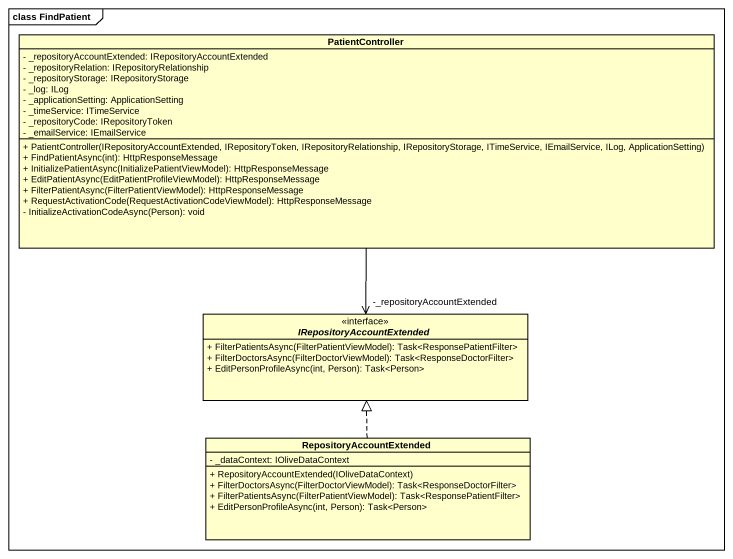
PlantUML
@startuml
mainframe class FindPatient
hide circle
hide empty members
skinparam classAttributeIconSize 0
class PatientController {
  - _repositoryAccountExtended: IRepositoryAccountExtended
  - _repositoryRelation: IRepositoryRelationship
  - _repositoryStorage: IRepositoryStorage
  - _log: ILog
  - _applicationSetting: ApplicationSetting
  - _timeService: ITimeService
  - _repositoryCode: IRepositoryToken
  - _emailService: IEmailService
  + PatientController(IRepositoryAccountExtended, IRepositoryToken, IRepositoryRelationship, IRepositoryStorage, ITimeService, IEmailService, ILog, ApplicationSetting)
  + FindPatientAsync(int): HttpResponseMessage
  + InitializePatientAsync(InitializePatientViewModel): HttpResponseMessage
  + EditPatientAsync(EditPatientProfileViewModel): HttpResponseMessage
  + FilterPatientAsync(FilterPatientViewModel): HttpResponseMessage
  + RequestActivationCode(RequestActivationCodeViewModel): HttpResponseMessage
  - InitializeActivationCodeAsync(Person): void
}
interface IRepositoryAccountExtended {
  + FilterPatientsAsync(FilterPatientViewModel): Task<ResponsePatientFilter>
  + FilterDoctorsAsync(FilterDoctorViewModel): Task<ResponseDoctorFilter>
  + EditPersonProfileAsync(int, Person): Task<Person>
}
class RepositoryAccountExtended {
  - _dataContext: IOliveDataContext
  + RepositoryAccountExtended(IOliveDataContext)
  + FilterDoctorsAsync(FilterDoctorViewModel): Task<ResponseDoctorFilter>
  + FilterPatientsAsync(FilterPatientViewModel): Task<ResponsePatientFilter>
  + EditPersonProfileAsync(int, Person): Task<Person>
}
PatientController --> "-_repositoryAccountExtended" IRepositoryAccountExtended
RepositoryAccountExtended .up.|> IRepositoryAccountExtended
@enduml
